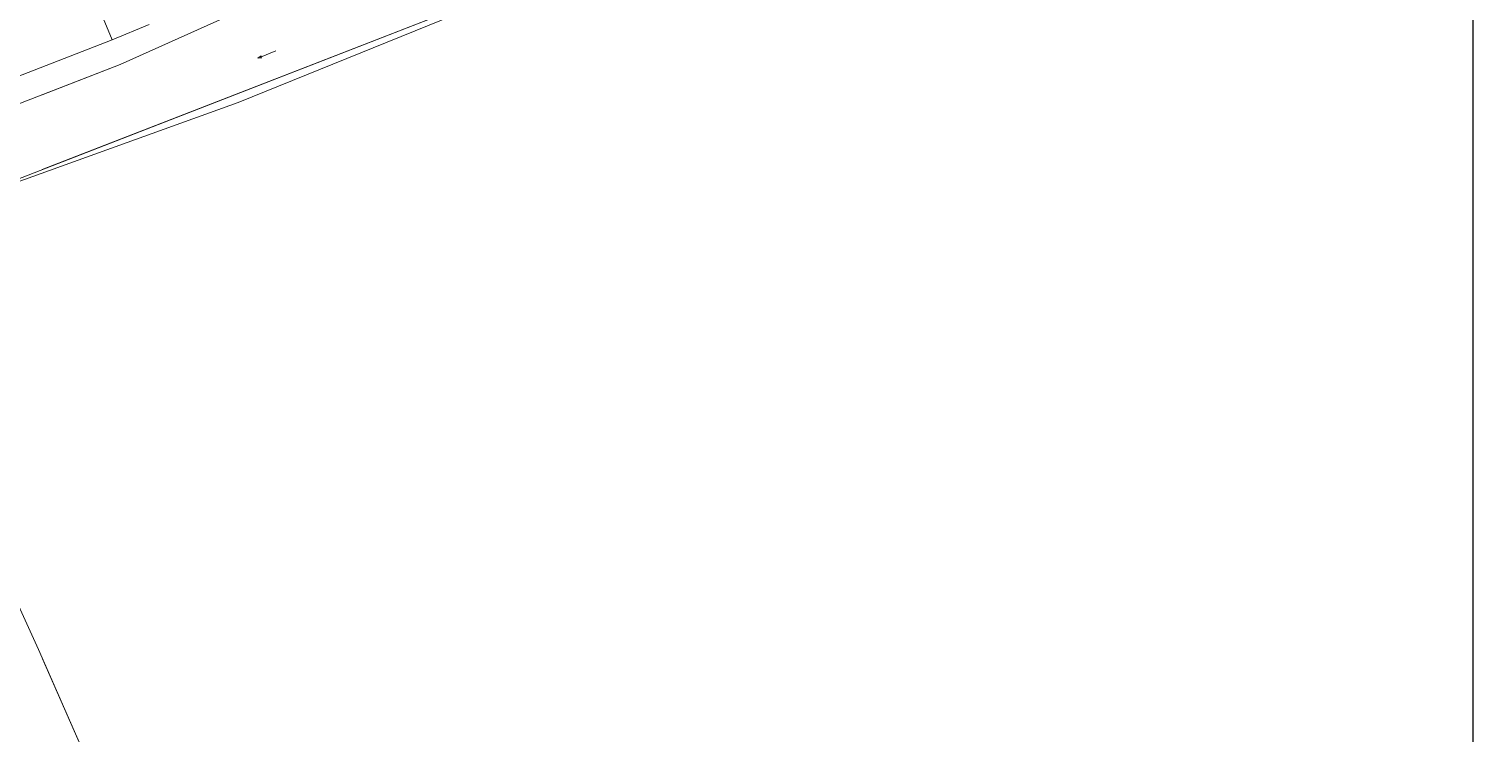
# Model space of a CAD drawing. Header units: inches. Extents: x 595615 to 1194060, y 1190840 to 2385448.
# Drawn here: x 597211.1 to 597361.2, y 1192704.4 to 1192777.7 of the extents above; entities that cross this region are included whole.
import ezdxf

# ---------------------------------------------------------------- set-up
doc = ezdxf.new("R2010")
doc.units = ezdxf.units.IN
doc.header["$MEASUREMENT"] = 0
doc.layers.get('Defpoints').update_dxf_attribs({"color": 1})
doc.layers.add('Nen_HTHANH-TP', color=9, linetype='Continuous', lineweight=0)

msp = doc.modelspace()

# ---------------------------------------------------------------- linework, layer by layer
at = {"layer": 'Defpoints'}
msp.add_lwpolyline([(597361.233, 1192441.604), (597361.233, 1193242.556), (596228.852, 1193242.556), (596228.852, 1192441.604)], close=True, dxfattribs=at)
at = {"layer": 'Nen_HTHANH-TP', "linetype": 'Continuous'}
for p, q in [((597200.878, 1192822.463), (597219.755, 1192776.528)), ((597195.641, 1192756.468), (597277.876, 1192788.455)), ((597212.486, 1192763.022), (597277.876, 1192788.455)), ((597232.85, 1192769.989), (597265.21, 1192783.135)), ((597220.587, 1192773.939), (597232.643, 1192779.348)), ((597220.587, 1192773.939), (597232.643, 1192779.348)), ((597219.755, 1192776.528), (597223.594, 1192778.121)), ((597193.823, 1192766.457), (597219.755, 1192776.528)), ((597234.918, 1192774.599), (597235.233, 1192774.84)), ((597234.918, 1192774.599), (597235.315, 1192774.655)), ((597235.191, 1192774.707), (597236.759, 1192775.384)), ((597236.76, 1192775.362), (597235.191, 1192774.707)), ((597235.191, 1192774.707), (597235.233, 1192774.84)), ((597235.315, 1192774.655), (597235.191, 1192774.707)), ((597236.76, 1192775.362), (597236.759, 1192775.384)), ((597206.622, 1192768.527), (597220.587, 1192773.939)), ((597212.48, 1192770.792), (597220.587, 1192773.939)), ((597208.527, 1192761.229), (597232.85, 1192769.989)), ((597199.274, 1192741.261), (597212.096, 1192713.112)), ((597212.096, 1192713.112), (597217.787, 1192700.126)), ((597212.527, 1192712.142), (597217.787, 1192700.126))]:
    msp.add_line(p, q, dxfattribs=at)

doc.saveas('drawing.dxf')
